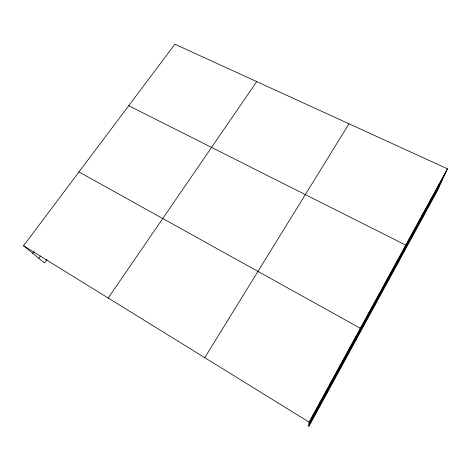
<?xml version="1.0" encoding="UTF-8"?>
<svg xmlns="http://www.w3.org/2000/svg" width="471" height="471" viewBox="0 0 471 471"><rect width="100%" height="100%" fill="white"/><g stroke="black" fill="none" stroke-linecap="round" stroke-linejoin="round"><path stroke-width="0.71" d="M447.45 168.801L309.117 422.128L308.717 426.791L436.582 192.186L447.45 168.801L174.912 44.209L23.55 245.75L44.439 262.906L46.947 259.486M319.562 403.576L319.756 402.646M329.871 384.695L330.195 383.529M339.985 366.161L340.433 364.778M349.918 347.969L350.483 346.368M355.758 340.486L360.35 328.305L78.969 171.962M368.964 313.08L369.753 311.084M378.101 296.341L378.996 294.163M387.08 279.898L388.069 277.537M395.905 263.731L396.994 261.199M397.76 263.413L405.761 245.144L128.718 105.722M413.108 232.215L414.38 229.353M421.498 216.848L422.858 213.834M429.752 201.735L431.195 198.574M437.865 186.869L439.39 183.56M309.058 422.817L445.849 172.239M308.941 424.194L442.652 179.127M308.823 425.543L439.502 185.898M204.755 357.672L348.993 123.791M108.189 298.025L256.724 81.613M38.816 258.291L40.53 255.965M32.764 253.321L34.036 251.608M23.55 245.75L309.117 422.128"/></g></svg>
